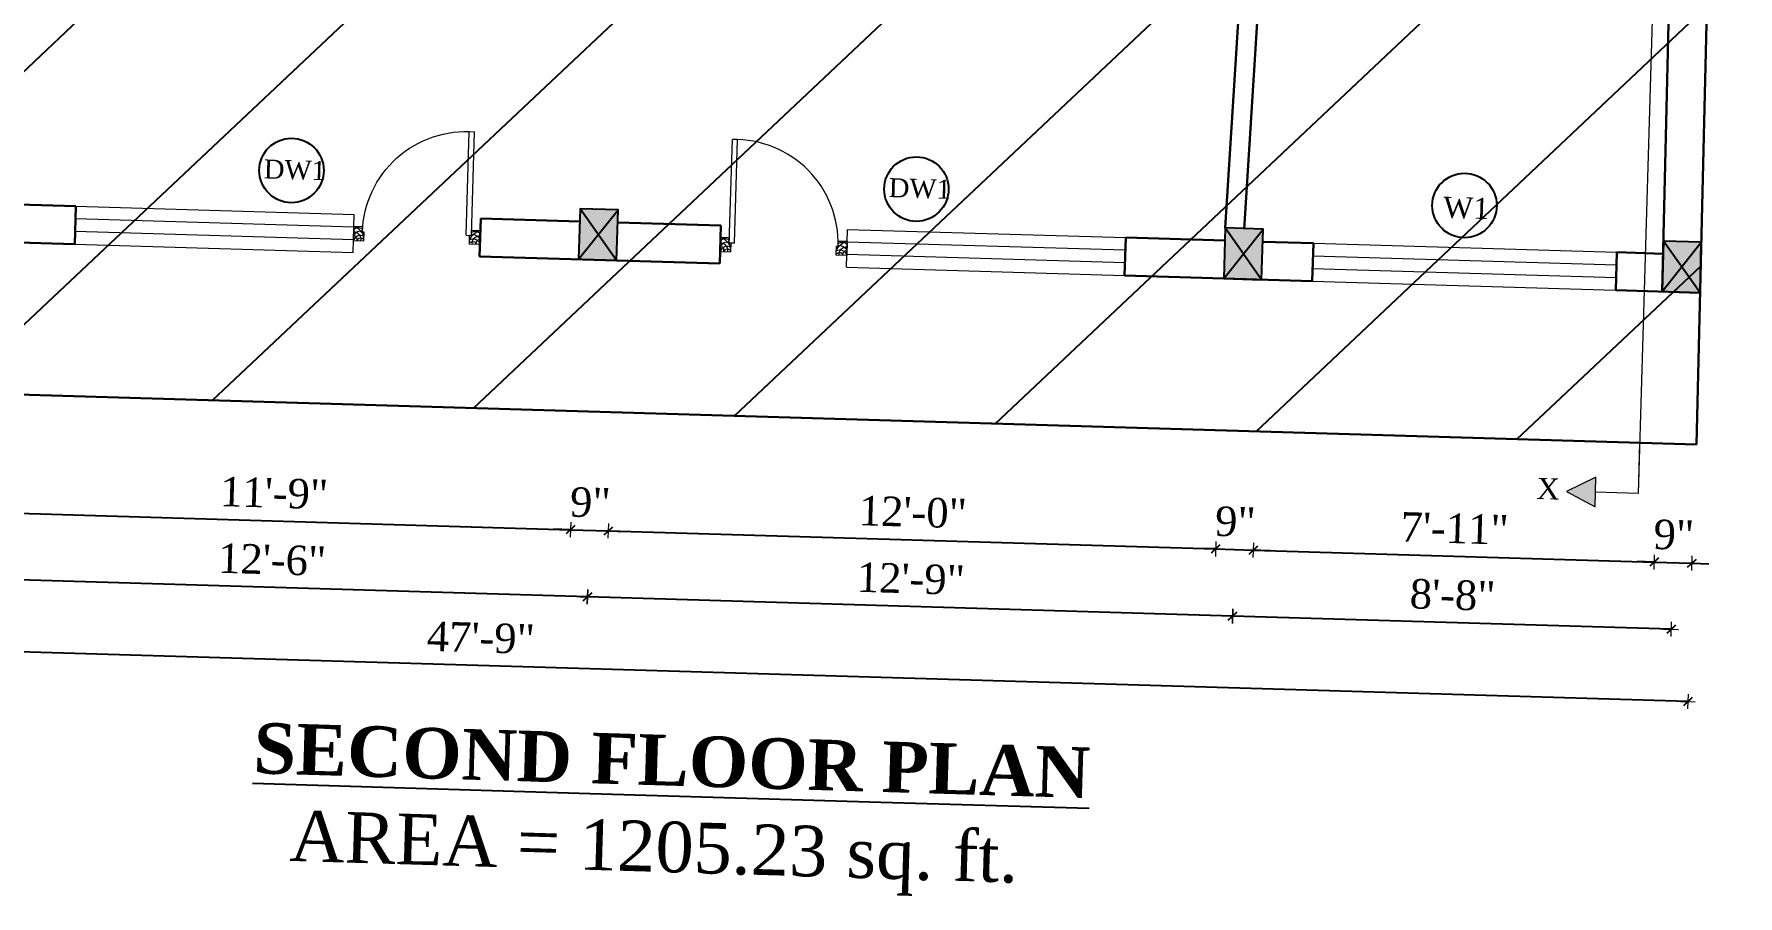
# Model space of a CAD drawing. Header units: inches. Extents: x 4069 to 291496, y -47643 to 12535.
# Drawn here: x 139422 to 139825.9, y -22185.5 to -21981.2 of the extents above; entities that cross this region are included whole.
import ezdxf

# ---------------------------------------------------------------- set-up
doc = ezdxf.new("R2010")
doc.units = ezdxf.units.IN
doc.header["$LTSCALE"] = 5
doc.header["$MEASUREMENT"] = 0
for name, color, linetype, lineweight in [('A-WALL', 7, 'Continuous', 9), ('Dimension', 7, 'Continuous', 18), ('DOOR', 62, 'Continuous', 0), ('Dw', 2, 'Continuous', 18)]:
    doc.layers.add(name, color=color, linetype=linetype, lineweight=lineweight)
doc.layers.add('dim line', color=7, linetype='Continuous', lineweight=15, true_color=0xfab2b2)
doc.layers.add('TEXT', color=6, linetype='Continuous')
doc.layers.add('WALL', color=7, linetype='Continuous')
doc.styles.add('ordinary', font='times.ttf')
doc.dimstyles.new('Copy of 96', dxfattribs={"dimtxt": 7, "dimasz": 4, "dimexe": 0.5, "dimexo": 0.5, "dimgap": 3, "dimtad": 1, "dimdec": 1, "dimzin": 11, "dimdsep": 46, "dimlunit": 4, "dimtxsty": 'ordinary', "dimblk": 'OBLIQUE', "dimcen": 0.09, "dimse1": 1, "dimse2": 1, "dimclrt": 6, "dimazin": 0, "dimtfac": 1, "dimtdec": 1, "dimtix": 1, "dimtmove": 2, "dimatfit": 3, "dimldrblk": 'leader', "dimfxl": 0.5, "dimfxlon": 1, "dimtolj": 1, "dimtzin": 0, "dimarcsym": 0})

# ---------------------------------------------------------------- blocks, each defined once
blk = doc.blocks.new('C1a')
at = {"color": 1, "ltscale": 5}
for p, q in [((18657.75, 4625.76), (18648.75, 4625.76)), ((18648.75, 4625.76), (18648.82, 4613.76)), ((18657.82, 4613.76), (18657.75, 4625.76)), ((18648.82, 4613.76), (18657.82, 4613.76))]:
    blk.add_line(p, q, dxfattribs=at)
blk = doc.blocks.new('A$C27B36B59')
at = {"layer": 'DOOR'}
for p, q in [((0, 4), (0, 0)), ((2.5, 4), (0, 4)), ((0, 0), (3, 0)), ((2.5, 2.5), (2.5, 4)), ((3, 2.5), (2.5, 2.5)), ((3, 0), (3, 2.5))]:
    blk.add_line(p, q, dxfattribs=at)
for centre, radius, start, end in [((-1.4, -0.54), 4.75, 22.1411, 72.838), ((1.34, 2.09), 1.64, 45.138, 144.8948), ((2.21, 0.3), 2.49, 83.3149, 152.658), ((0.13, 0.37), 2.05, 349.4875, 93.6805), ((1.96, -0.47), 2.01, 58.7447, 166.495), ((-0.06, 0.32), 1.13, 343.542, 86.947), ((2.08, -0.4), 1.17, 38.2816, 160.1519)]:
    blk.add_arc(centre, radius, start, end, dxfattribs=at)
blk = doc.blocks.new('D2')
at = {"layer": 'DOOR'}
for p, q in [((74473.95, 24047.59), (74473.95, 24018.09)), ((74473.95, 24047.59), (74475.45, 24047.59)), ((74475.45, 24047.59), (74475.45, 24018.13))]:
    blk.add_line(p, q, dxfattribs=at)
blk.add_arc((74473.95, 24047.59), 29.5, 180, 272.9146, dxfattribs=at)
at = {"layer": 'DOOR', "xscale": -1, "rotation": 180}
blk.add_blockref('A$C27B36B59', (74441.95, 24050.09), dxfattribs=at)
at = {"layer": 'DOOR', "rotation": 180}
blk.add_blockref('A$C27B36B59', (74477.95, 24050.09), dxfattribs=at)
blk = doc.blocks.new('x-x')
at = {"ltscale": 5}
for points in [[(11364.03, -701.52), (11364.03, -694.51), (11357.15, -698.09)], [(11364.03, -1135.52), (11364.03, -1128.51), (11357.15, -1132.09)]]:
    blk.add_hatch(color=256, dxfattribs=at).paths.add_polyline_path(points)
for p, q in [((11364.03, -694.51), (11357.15, -698.09)), ((11364.03, -701.52), (11364.03, -694.51)), ((11357.15, -698.09), (11364.03, -701.52)), ((11374.13, -698.09), (11364.03, -698.09)), ((11374.13, -698.09), (11374.13, -1132.09)), ((11364.03, -1128.51), (11357.15, -1132.09)), ((11364.03, -1135.52), (11364.03, -1128.51)), ((11357.15, -1132.09), (11364.03, -1135.52)), ((11374.13, -1132.09), (11364.03, -1132.09))]:
    blk.add_line(p, q, dxfattribs=at)
at = {"layer": 'A-WALL', "color": 1, "ltscale": 5}
blk.add_line((11374.13, -1120.09), (11374.13, -1132.09), dxfattribs=at)
at = {"layer": 'TEXT', "style": 'ordinary'}
for p in [(11350.08, -700.97), (11350.08, -1134.1)]:
    blk.add_text('X', height=5, dxfattribs=at).set_placement(p)
blk = doc.blocks.new('oblique')
at = {"color": 0, "lineweight": -2}
blk.add_line((0.25, 0.25), (-0.25, -0.25), dxfattribs=at)
at = {"layer": 'dim line', "lineweight": 9}
for p, q in [((-0.4375, 0), (0.4375, 0)), ((0, 0.4375), (0, -0.4375))]:
    blk.add_line(p, q, dxfattribs=at)
blk = doc.blocks.new('*D4073')
at = {"layer": 'A-WALL', "color": 0, "lineweight": -2, "ltscale": 50, "transparency": 16777216}
blk.add_line((139810.05, -22122.27), (139706.1, -22119.16), dxfattribs=at)
at = {"layer": 'Defpoints', "color": 0, "ltscale": 50, "transparency": 16777216}
for p in [(139708.49, -22039.27), (139812.44, -22042.38), (139706.1, -22119.16)]:
    blk.add_point(p, dxfattribs=at)
at = {"layer": 'A-WALL', "color": 0, "lineweight": -2, "ltscale": 50, "transparency": 16777216, "xscale": 4, "yscale": 4, "zscale": 4}
for p, rotation in [((139706.1, -22119.16), 178.2899854281303), ((139810.05, -22122.27), 358.2899854281304)]:
    blk.add_blockref('oblique', p, dxfattribs=dict(at, rotation=rotation))
at = {"layer": 'A-WALL', "color": 6, "ltscale": 50, "transparency": 16777216, "insert": (139758.27, -22114.16), "char_height": 7, "attachment_point": 5, "rotation": 358.29, "style": 'ordinary'}
blk.add_mtext('\\A1;8\'-8"', dxfattribs=at)
blk = doc.blocks.new('_OBLIQUE')
at = {"color": 0, "linetype": 'ByBlock'}
blk.add_line((-0.5, -0.5), (0.5, 0.5), dxfattribs=at)
blk = doc.blocks.new('leader')
at = {"layer": 'Dimension'}
for p, q in [((0, -4.33), (0, 4.33)), ((-4.42, 0), (4.42, 0))]:
    blk.add_line(p, q, dxfattribs=at)
blk = doc.blocks.new('*D4074')
at = {"layer": 'A-WALL', "color": 0, "lineweight": -2, "ltscale": 50, "transparency": 16777216}
blk.add_line((139706.1, -22119.16), (139553.17, -22114.6), dxfattribs=at)
at = {"layer": 'Defpoints', "color": 0, "ltscale": 50, "transparency": 16777216}
for p in [(139555.55, -22034.71), (139708.49, -22039.27), (139553.17, -22114.6)]:
    blk.add_point(p, dxfattribs=at)
at = {"layer": 'A-WALL', "color": 0, "lineweight": -2, "ltscale": 50, "transparency": 16777216, "xscale": 4, "yscale": 4, "zscale": 4}
for p, rotation in [((139553.17, -22114.6), 178.2899854281156), ((139706.1, -22119.16), 358.2899854281156)]:
    blk.add_blockref('oblique', p, dxfattribs=dict(at, rotation=rotation))
at = {"layer": 'A-WALL', "color": 6, "ltscale": 50, "transparency": 16777216, "insert": (139629.83, -22110.31), "char_height": 7, "attachment_point": 5, "rotation": 358.29, "style": 'ordinary'}
blk.add_mtext('\\A1;12\'-9"', dxfattribs=at)
blk = doc.blocks.new('*D4075')
at = {"layer": 'A-WALL', "color": 0, "lineweight": -2, "ltscale": 50, "transparency": 16777216}
blk.add_line((139553.17, -22114.6), (139403.24, -22110.12), dxfattribs=at)
at = {"layer": 'Defpoints', "color": 0, "ltscale": 50, "transparency": 16777216}
for p in [(139405.62, -22030.23), (139555.55, -22034.71), (139403.24, -22110.12)]:
    blk.add_point(p, dxfattribs=at)
at = {"layer": 'A-WALL', "color": 0, "lineweight": -2, "ltscale": 50, "transparency": 16777216, "xscale": 4, "yscale": 4, "zscale": 4}
for p, rotation in [((139403.24, -22110.12), 178.2899854281156), ((139553.17, -22114.6), 358.2899854281156)]:
    blk.add_blockref('oblique', p, dxfattribs=dict(at, rotation=rotation))
at = {"layer": 'A-WALL', "color": 6, "ltscale": 50, "transparency": 16777216, "insert": (139478.4, -22105.8), "char_height": 7, "attachment_point": 5, "rotation": 358.29, "style": 'ordinary'}
blk.add_mtext('\\A1;12\'-6"', dxfattribs=at)
blk = doc.blocks.new('*D4077')
at = {"layer": 'A-WALL', "color": 0, "lineweight": -2, "ltscale": 50, "transparency": 16777216}
blk.add_line((139814.04, -22139.42), (139241.3, -22122.32), dxfattribs=at)
at = {"layer": 'Defpoints', "color": 0, "ltscale": 50, "transparency": 16777216}
for p in [(139244.19, -22025.41), (139816.94, -22042.51), (139241.3, -22122.32)]:
    blk.add_point(p, dxfattribs=at)
at = {"layer": 'A-WALL', "color": 0, "lineweight": -2, "ltscale": 50, "transparency": 16777216, "xscale": 4, "yscale": 4, "zscale": 4}
for p, rotation in [((139241.3, -22122.32), 178.2899854281156), ((139814.04, -22139.42), 358.2899854281156)]:
    blk.add_blockref('oblique', p, dxfattribs=dict(at, rotation=rotation))
at = {"layer": 'A-WALL', "color": 6, "ltscale": 50, "transparency": 16777216, "insert": (139527.87, -22124.3), "char_height": 7, "attachment_point": 5, "rotation": 358.29, "style": 'ordinary'}
blk.add_mtext('\\A1;47\'-9"', dxfattribs=at)
blk = doc.blocks.new('*D4085')
at = {"layer": 'A-WALL', "color": 0, "lineweight": -2, "ltscale": 50, "transparency": 16777216}
blk.add_line((139210.42, -22004.88), (139412.34, -21672.75), dxfattribs=at)
at = {"layer": 'Defpoints', "color": 0, "ltscale": 50, "transparency": 16777216}
for p in [(139412.34, -21672.75), (139446.11, -21693.29), (139244.19, -22025.41)]:
    blk.add_point(p, dxfattribs=at)
at = {"layer": 'A-WALL', "color": 0, "lineweight": -2, "ltscale": 50, "transparency": 16777216, "xscale": 4, "yscale": 4, "zscale": 4}
for p, rotation in [((139412.34, -21672.75), 58.70147092240071), ((139210.42, -22004.88), 238.7014709224007)]:
    blk.add_blockref('oblique', p, dxfattribs=dict(at, rotation=rotation))
at = {"layer": 'A-WALL', "color": 6, "ltscale": 50, "transparency": 16777216, "insert": (139305.77, -21835.41), "char_height": 7, "attachment_point": 5, "rotation": 58.7015, "style": 'ordinary'}
blk.add_mtext('\\A1;32\'-5"', dxfattribs=at)
blk = doc.blocks.new('*D4100')
at = {"layer": 'A-WALL', "color": 0, "lineweight": -2, "ltscale": 50, "transparency": 16777216}
blk.add_line((139408.2, -22094.46), (139549.14, -22098.67), dxfattribs=at)
at = {"layer": 'Defpoints', "color": 0, "ltscale": 50, "transparency": 16777216}
for p in [(139410.12, -22030.36), (139551.06, -22034.57), (139549.14, -22098.67)]:
    blk.add_point(p, dxfattribs=at)
at = {"layer": 'A-WALL', "color": 0, "lineweight": -2, "ltscale": 50, "transparency": 16777216, "xscale": 4, "yscale": 4, "zscale": 4}
for p, rotation in [((139408.2, -22094.46), 178.2899854281156), ((139549.14, -22098.67), 358.2899854281156)]:
    blk.add_blockref('oblique', p, dxfattribs=dict(at, rotation=rotation))
at = {"layer": 'A-WALL', "color": 6, "ltscale": 50, "transparency": 16777216, "insert": (139478.87, -22090), "char_height": 7, "attachment_point": 5, "rotation": 358.29, "style": 'ordinary'}
blk.add_mtext('\\A1;11\'-9"', dxfattribs=at)
blk = doc.blocks.new('*D4101')
at = {"layer": 'A-WALL', "color": 0, "lineweight": -2, "ltscale": 50, "transparency": 16777216}
for p, q in [((139549.14, -22098.67), (139545.14, -22098.55)), ((139549.14, -22098.67), (139558.14, -22098.94)), ((139558.14, -22098.94), (139562.14, -22099.06))]:
    blk.add_line(p, q, dxfattribs=at)
at = {"layer": 'Defpoints', "color": 0, "ltscale": 50, "transparency": 16777216}
for p in [(139551.06, -22034.57), (139560.05, -22034.84), (139558.14, -22098.94)]:
    blk.add_point(p, dxfattribs=at)
at = {"layer": 'A-WALL', "color": 0, "lineweight": -2, "ltscale": 50, "transparency": 16777216, "xscale": 4, "yscale": 4, "zscale": 4}
for p, rotation in [((139549.14, -22098.67), 358.2899854281156), ((139558.14, -22098.94), 178.2899854281156)]:
    blk.add_blockref('oblique', p, dxfattribs=dict(at, rotation=rotation))
at = {"layer": 'A-WALL', "color": 6, "ltscale": 50, "transparency": 16777216, "insert": (139553.84, -22092.24), "char_height": 7, "attachment_point": 5, "rotation": 358.29, "style": 'ordinary'}
blk.add_mtext('\\A1;9"', dxfattribs=at)
blk = doc.blocks.new('*D4102')
at = {"layer": 'A-WALL', "color": 0, "lineweight": -2, "ltscale": 50, "transparency": 16777216}
blk.add_line((139558.14, -22098.94), (139702.07, -22103.24), dxfattribs=at)
at = {"layer": 'Defpoints', "color": 0, "ltscale": 50, "transparency": 16777216}
for p in [(139560.05, -22034.84), (139703.99, -22039.14), (139702.07, -22103.24)]:
    blk.add_point(p, dxfattribs=at)
at = {"layer": 'A-WALL', "color": 0, "lineweight": -2, "ltscale": 50, "transparency": 16777216, "xscale": 4, "yscale": 4, "zscale": 4}
for p, rotation in [((139558.14, -22098.94), 178.2899854281156), ((139702.07, -22103.24), 358.2899854281156)]:
    blk.add_blockref('oblique', p, dxfattribs=dict(at, rotation=rotation))
at = {"layer": 'A-WALL', "color": 6, "ltscale": 50, "transparency": 16777216, "insert": (139630.3, -22094.53), "char_height": 7, "attachment_point": 5, "rotation": 358.29, "style": 'ordinary'}
blk.add_mtext('\\A1;12\'-0"', dxfattribs=at)
blk = doc.blocks.new('*D4103')
at = {"layer": 'A-WALL', "color": 0, "lineweight": -2, "ltscale": 50, "transparency": 16777216}
for p, q in [((139702.07, -22103.24), (139698.08, -22103.12)), ((139702.07, -22103.24), (139711.07, -22103.5)), ((139711.07, -22103.5), (139715.07, -22103.62))]:
    blk.add_line(p, q, dxfattribs=at)
at = {"layer": 'Defpoints', "color": 0, "ltscale": 50, "transparency": 16777216}
for p in [(139703.99, -22039.14), (139712.98, -22039.41), (139711.07, -22103.5)]:
    blk.add_point(p, dxfattribs=at)
at = {"layer": 'A-WALL', "color": 0, "lineweight": -2, "ltscale": 50, "transparency": 16777216, "xscale": 4, "yscale": 4, "zscale": 4}
for p, rotation in [((139702.07, -22103.24), 358.2899854281156), ((139711.07, -22103.5), 178.2899854281156)]:
    blk.add_blockref('oblique', p, dxfattribs=dict(at, rotation=rotation))
at = {"layer": 'A-WALL', "color": 6, "ltscale": 50, "transparency": 16777216, "insert": (139706.77, -22096.8), "char_height": 7, "attachment_point": 5, "rotation": 358.29, "style": 'ordinary'}
blk.add_mtext('\\A1;9"', dxfattribs=at)
blk = doc.blocks.new('*D4104')
at = {"layer": 'A-WALL', "color": 0, "lineweight": -2, "ltscale": 50, "transparency": 16777216}
blk.add_line((139711.07, -22103.5), (139806.03, -22106.34), dxfattribs=at)
at = {"layer": 'Defpoints', "color": 0, "ltscale": 50, "transparency": 16777216}
for p in [(139712.98, -22039.41), (139807.94, -22042.24), (139806.03, -22106.34)]:
    blk.add_point(p, dxfattribs=at)
at = {"layer": 'A-WALL', "color": 0, "lineweight": -2, "ltscale": 50, "transparency": 16777216, "xscale": 4, "yscale": 4, "zscale": 4}
for p, rotation in [((139711.07, -22103.5), 178.2899854281156), ((139806.03, -22106.34), 358.2899854281156)]:
    blk.add_blockref('oblique', p, dxfattribs=dict(at, rotation=rotation))
at = {"layer": 'A-WALL', "color": 6, "ltscale": 50, "transparency": 16777216, "insert": (139758.74, -22098.35), "char_height": 7, "attachment_point": 5, "rotation": 358.29, "style": 'ordinary'}
blk.add_mtext('\\A1;7\'-11"', dxfattribs=at)
blk = doc.blocks.new('*D4105')
at = {"layer": 'A-WALL', "color": 0, "lineweight": -2, "ltscale": 50, "transparency": 16777216}
for p, q in [((139806.03, -22106.34), (139802.03, -22106.22)), ((139806.03, -22106.34), (139815.02, -22106.61)), ((139815.02, -22106.61), (139819.02, -22106.73))]:
    blk.add_line(p, q, dxfattribs=at)
at = {"layer": 'Defpoints', "color": 0, "ltscale": 50, "transparency": 16777216}
for p in [(139807.94, -22042.24), (139816.94, -22042.51), (139815.02, -22106.61)]:
    blk.add_point(p, dxfattribs=at)
at = {"layer": 'A-WALL', "color": 0, "lineweight": -2, "ltscale": 50, "transparency": 16777216, "xscale": 4, "yscale": 4, "zscale": 4}
for p, rotation in [((139806.03, -22106.34), 358.2899854281156), ((139815.02, -22106.61), 178.2899854281156)]:
    blk.add_blockref('oblique', p, dxfattribs=dict(at, rotation=rotation))
at = {"layer": 'A-WALL', "color": 6, "ltscale": 50, "transparency": 16777216, "insert": (139810.72, -22099.91), "char_height": 7, "attachment_point": 5, "rotation": 358.29, "style": 'ordinary'}
blk.add_mtext('\\A1;9"', dxfattribs=at)

msp = doc.modelspace()

# ---------------------------------------------------------------- hatches: boundary and pattern name
at = {"layer": 'WALL', "linetype": 'ByBlock', "ltscale": 5, "true_color": 0xf8991e}
h = msp.add_hatch(dxfattribs=at)
h.set_pattern_fill('ANSI31', color=30, scale=350, angle=-1.7100146)
h.set_pattern_definition([(43.29, (131215.957, -19199.53), (-29.99899, 31.8453), [])])
h.paths.add_polyline_path([(139222.6859, -22060.78507), (139467.62073, -21657.91475), (139825.90908, -21668.61118), (139816.08424, -22078.50054)])
h = msp.add_hatch(color=30, dxfattribs=at)
h.dxf.hatch_style = 1
h.paths.add_polyline_path([(139555.73261, -22028.70922), (139551.05556, -22034.57226), (139560.05156, -22034.84083)])
h.paths.add_polyline_path([(139560.05156, -22034.84083), (139560.40965, -22022.84618), (139555.73261, -22028.70922)])
h.paths.add_polyline_path([(139555.73261, -22028.70922), (139560.40965, -22022.84618), (139551.41366, -22022.57761)])
h.paths.add_polyline_path([(139551.41366, -22022.57761), (139551.05556, -22034.57226), (139555.73261, -22028.70922)])
h = msp.add_hatch(color=30, dxfattribs=at)
h.dxf.hatch_style = 1
h.paths.add_polyline_path([(139708.66447, -22033.27489), (139703.98743, -22039.13793), (139712.98342, -22039.4065)])
h.paths.add_polyline_path([(139712.98342, -22039.4065), (139713.34151, -22027.41184), (139708.66447, -22033.27489)])
h.paths.add_polyline_path([(139708.66447, -22033.27489), (139713.34151, -22027.41184), (139704.34552, -22027.14327)])
h.paths.add_polyline_path([(139704.34552, -22027.14327), (139703.98743, -22039.13793), (139708.66447, -22033.27489)])
h = msp.add_hatch(color=30, dxfattribs=at)
h.dxf.hatch_style = 1
h.paths.add_polyline_path([(139816.93719, -22042.50996), (139812.58127, -22036.37725), (139807.94103, -22042.24139)])
h.paths.add_polyline_path([(139816.93719, -22042.50996), (139817.22151, -22030.5131), (139812.58127, -22036.37725)])
h.paths.add_polyline_path([(139817.22151, -22030.5131), (139808.22534, -22030.24453), (139812.58127, -22036.37725)])
h.paths.add_polyline_path([(139812.58127, -22036.37725), (139808.22534, -22030.24453), (139807.94103, -22042.24139)])

# ---------------------------------------------------------------- linework, layer by layer
at = {"color": 1, "ltscale": 5}
for p, q in [((139551.05556, -22034.57226), (139560.40965, -22022.84618)), ((139560.05156, -22034.84083), (139551.41366, -22022.57761)), ((139703.98743, -22039.13793), (139713.34151, -22027.41184)), ((139712.98342, -22039.4065), (139704.34552, -22027.14327)), ((139807.94103, -22042.24139), (139817.22151, -22030.5131)), ((139816.93719, -22042.50996), (139808.22534, -22030.24453))]:
    msp.add_line(p, q, dxfattribs=at)
at = {"layer": 'A-WALL', "lineweight": 30}
for p, q in [((139807.94103, -22042.24139), (139811.32915, -21899.27883)), ((139816.08424, -22078.50054), (139820.32531, -21899.5474)), ((139711.88152, -21908.31524), (139704.34552, -22027.14327)), ((139716.3725, -21908.60005), (139708.8365, -22027.42809)), ((139410.38693, -22021.3687), (139431.87744, -22022.01028)), ((139431.60887, -22031.00627), (139431.87744, -22022.01028)), ((139527.56611, -22033.871), (139527.83468, -22024.87501)), ((139527.83468, -22024.87501), (139551.32413, -22025.57627)), ((139560.32012, -22025.84484), (139584.8093, -22026.57595)), ((139584.54073, -22035.57194), (139584.8093, -22026.57595)), ((139376.63336, -22029.36502), (139431.60887, -22031.00627)), ((139680.49798, -22038.43667), (139680.76655, -22029.44068)), ((139680.76655, -22029.44068), (139704.256, -22030.14194)), ((139713.25199, -22030.41051), (139725.24673, -22030.7686)), ((139724.97816, -22039.76459), (139725.24673, -22030.7686)), ((139527.56611, -22033.871), (139584.54073, -22035.57194)), ((139796.9461, -22041.91314), (139797.21466, -22032.91715)), ((139797.21466, -22032.91715), (139808.15295, -22033.29942)), ((139680.49798, -22038.43667), (139724.97816, -22039.76459)), ((139796.9461, -22041.91314), (139816.93719, -22042.50996)), ((139222.6859, -22060.78507), (139816.08424, -22078.50054))]:
    msp.add_line(p, q, dxfattribs=at)
at = {"layer": 'Dw', "color": 3}
for p, q in [((139431.87744, -22022.01028), (139497.84804, -22023.97978)), ((139497.75852, -22026.97845), (139431.78791, -22025.00895)), ((139497.57948, -22032.97578), (139497.84804, -22023.97978)), ((139614.52737, -22036.46717), (139614.79594, -22027.47118)), ((139614.79594, -22027.47118), (139680.76655, -22029.44068)), ((139431.60887, -22031.00627), (139497.57948, -22032.97578)), ((139497.669, -22029.97711), (139431.69839, -22028.00761)), ((139680.67702, -22032.43934), (139614.70642, -22030.46984)), ((139725.24673, -22030.7686), (139797.21466, -22032.91715)), ((139680.5875, -22035.43801), (139614.61689, -22033.4685)), ((139725.13432, -22033.76647), (139797.10226, -22035.91501)), ((139725.13432, -22033.76647), (139797.10226, -22035.91501)), ((139614.52737, -22036.46717), (139680.49798, -22038.43667)), ((139724.95527, -22039.76391), (139796.92321, -22041.91246)), ((139725.0448, -22036.76513), (139797.01273, -22038.91368))]:
    msp.add_line(p, q, dxfattribs=at)
at = {"layer": 'TEXT'}
for centre in [(139482.98018, -22013.50695), (139631.14178, -22017.9302), (139761.08345, -22021.80951)]:
    msp.add_circle(centre, 7.64038, dxfattribs=at)
at = {"layer": 'WALL', "color": 2, "linetype": 'ByBlock', "ltscale": 5}
for points in [[(139551.05556, -22034.57226), (139560.05156, -22034.84083), (139560.40965, -22022.84618), (139551.41366, -22022.57761)], [(139703.98743, -22039.13793), (139712.98342, -22039.4065), (139713.34151, -22027.41184), (139704.34552, -22027.14327)], [(139808.22534, -22030.24453), (139807.94103, -22042.24139), (139816.93719, -22042.50996), (139817.22151, -22030.5131)]]:
    msp.add_lwpolyline(points, close=True, dxfattribs=at)

# ---------------------------------------------------------------- block references
at = {"layer": 'A-WALL', "color": 1, "rotation": 358.2899854281289}
msp.add_blockref('x-x', (128466.94215, -20619.09042), dxfattribs=at)
at = {"layer": 'WALL', "color": 2, "linetype": 'ByBlock', "yscale": 0.8333000000000083, "zscale": 0.8333, "rotation": 178.289985428129}
for p, xscale in [((78090.85356, -147.02214), -0.8333000000002356), ((202217.50382, -3852.73009), 0.8332999999984168)]:
    msp.add_blockref('D2', p, dxfattribs=dict(at, xscale=xscale))
at = {"layer": 'WALL', "color": 2, "linetype": 'ByBlock', "ltscale": 5, "rotation": 358.2899854281289}
msp.add_blockref('C1a', (121029.74808, -26097.44732), dxfattribs=at)

# ---------------------------------------------------------------- texts
at = {"layer": 'TEXT', "style": 'ordinary'}
for s, height, p in [('DW1', 4.5, (139476.35997, -22015.38194)), ('DW1', 4.5, (139624.52157, -22019.80519)), ('W1', 5, (139755.96126, -22024.72207))]:
    msp.add_text(s, height=height, rotation=358.2903735, dxfattribs=at).set_placement(p)
at = {"layer": 'TEXT', "char_height": 12, "width": 219.8150831, "attachment_point": 8, "rotation": 358.2895973, "style": 'ordinary'}
for s, insert in [('{\\fTimes New Roman|b1|i0|c0|p18;\\LSECOND FLOOR PLAN}', (139572.98041, -22159.52964)), ('AREA = 1205.23 sq. ft.', (139568.67388, -22183.65262))]:
    msp.add_mtext(s, dxfattribs=dict(at, insert=insert))

# ---------------------------------------------------------------- dimensions: what is measured, and where the dimension line sits
at = {"layer": 'A-WALL', "ltscale": 50}
for p1, p2, distance, picture, middle in [((139244.19237, -22025.41109), (139446.11425, -21693.28873), 39.52759, '*D4085', (139305.77227, -21835.40724)), ((139812.43911, -22042.37567), (139708.48542, -22039.27222), 79.92751, '*D4073', (139758.27293, -22114.15822))]:
    dim = msp.add_aligned_dim(p1=p1, p2=p2, distance=distance, dimstyle='Copy of 96', override={"dimdec": 0, "dimblk": 'oblique', "dimtdec": 0, "dimarcsym": 1}, dxfattribs=at)
    dim.commit()
    dim.dimension.update_dxf_attribs({"geometry": picture, "text_midpoint": middle})
for base, p1, p2, picture, middle in [((139241.29921, -22122.32064), (139816.93719, -22042.50996), (139244.19237, -22025.41109), '*D4077', (139527.86769, -22124.30234)), ((139403.23525, -22110.12232), (139555.55356, -22034.70655), (139405.62036, -22030.23041), '*D4075', (139478.39762, -22105.80276)), ((139549.14196, -22098.67055), (139410.11836, -22030.36469), (139551.05556, -22034.57226), '*D4100', (139478.86943, -22089.99904)), ((139558.13795, -22098.93912), (139551.05556, -22034.57226), (139560.05156, -22034.84083), '*D4101', (139553.83603, -22092.23711)), ((139553.16845, -22114.59847), (139708.48542, -22039.27222), (139555.55356, -22034.70655), '*D4074', (139629.83045, -22110.31357)), ((139702.07382, -22103.23622), (139560.05156, -22034.84083), (139703.98743, -22039.13793), '*D4102', (139630.30166, -22094.53003)), ((139711.06981, -22103.50479), (139703.98743, -22039.13793), (139712.98342, -22039.4065), '*D4103', (139706.76789, -22096.80277)), ((139806.02742, -22106.33968), (139712.98342, -22039.4065), (139807.94103, -22042.24139), '*D4104', (139758.74469, -22098.3545)), ((139815.02358, -22106.60825), (139807.94103, -22042.24139), (139816.93719, -22042.50996), '*D4105', (139810.72158, -22099.90623))]:
    dim = msp.add_linear_dim(base=base, p1=p1, p2=p2, angle=358.2899854, dimstyle='Copy of 96', override={"dimdec": 0, "dimblk": 'oblique', "dimtdec": 0, "dimarcsym": 1}, dxfattribs=at)
    dim.commit()
    dim.dimension.update_dxf_attribs({"geometry": picture, "text_midpoint": middle})

doc.saveas('drawing.dxf')
